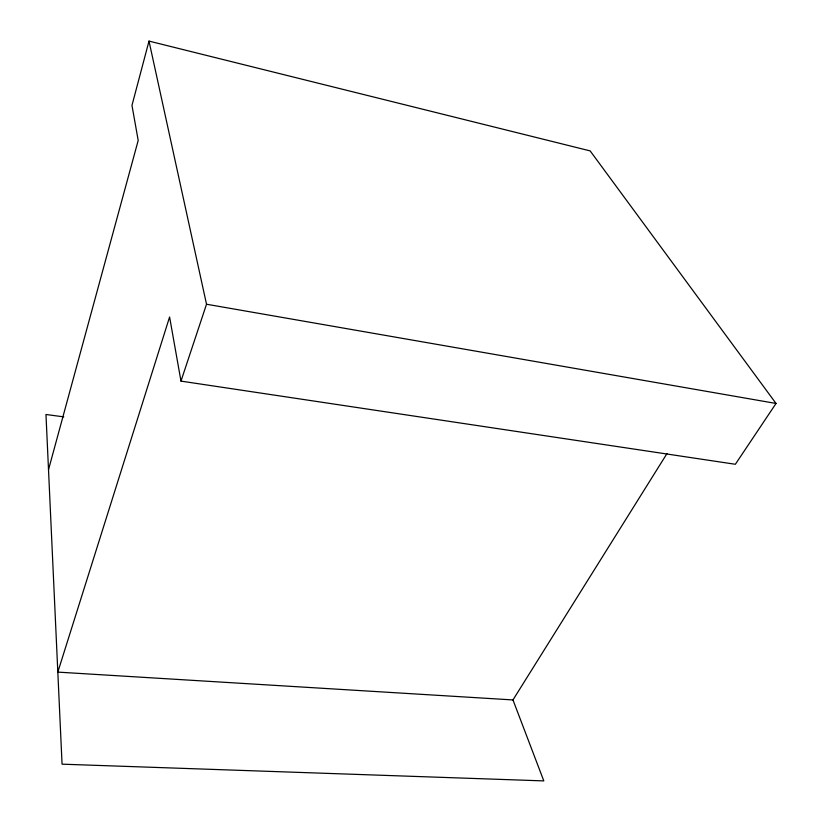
<?xml version="1.0" encoding="UTF-8"?>
<svg xmlns="http://www.w3.org/2000/svg" width="822" height="822" viewBox="0 0 822 822"><rect width="100%" height="100%" fill="white"/><g stroke="black" fill="none" stroke-linecap="round" stroke-linejoin="round"><path stroke-width="1.23" d="M666.971 453.6L512.969 699.933L57.817 672.108L169.589 316.994L180.984 381.11L735.361 464.276L776.03 403.458L590.155 150.899L148.998 41.1L131.972 105.391L138.199 140.439L48.508 469.722M180.984 381.11L206.517 304.232L148.998 41.1M63.777 416.877L45.97 414.483L62.061 764.172L543.804 780.9L512.969 699.933M206.517 304.232L776.03 403.458"/></g></svg>
